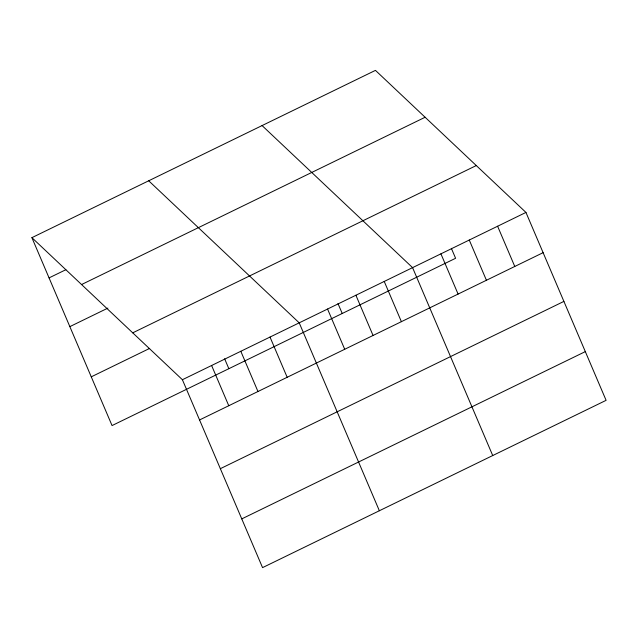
<?xml version="1.0" encoding="UTF-8"?>
<svg xmlns="http://www.w3.org/2000/svg" width="638" height="638" viewBox="0 0 638 638"><rect width="100%" height="100%" fill="white"/><g stroke="black" fill="none" stroke-linecap="round" stroke-linejoin="round"><path stroke-width="0.96" d="M31.9 237.663L375.447 70.371L525.951 212.43L606.1 400.337L262.553 567.629L182.404 379.722L31.9 237.663L112.049 425.57L455.596 258.278L451.361 248.349M49.062 277.889L65.873 269.707M81.568 284.54L425.115 117.256M69.845 326.624L107.894 308.098M132.736 332.837L476.283 165.553M91.266 376.835L149.667 348.396M182.404 379.722L525.951 212.43M199.566 419.948L543.113 252.664M220.349 468.683L563.896 301.399M241.77 518.893L585.317 351.61M262.074 125.574L412.579 267.641L492.727 455.548M148.702 180.785L299.214 322.844L379.363 510.751M497.608 226.235L514.77 266.461M469.265 240.032L486.427 280.265M440.922 253.836L458.084 294.07M384.236 281.438L401.398 321.672M355.9 295.242L373.055 335.468M337.988 303.56L342.223 313.481M327.557 309.039L344.711 349.273M270.01 337.063L287.172 377.289M240.813 351.283L257.967 391.509M224.616 358.763L228.851 368.692M211.609 365.502L228.771 405.728"/></g></svg>
